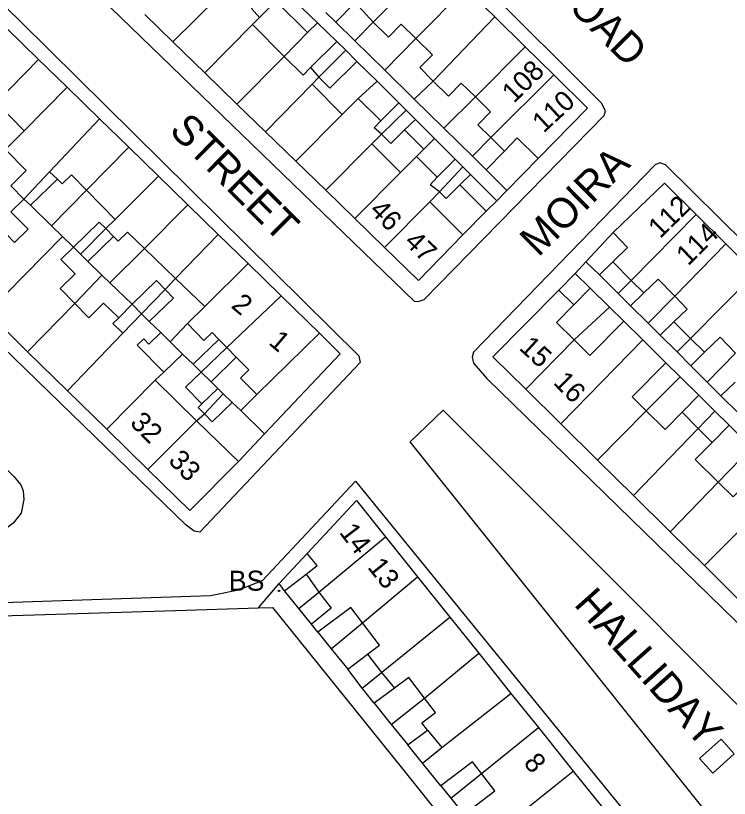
# Model space of a CAD drawing. Extents: x 313394 to 313988, y 234637 to 235057.
# Drawn here: x 313865.6 to 313936.9, y 234882.9 to 234961.1 of the extents above; entities that cross this region are included whole.
import ezdxf

# ---------------------------------------------------------------- set-up
doc = ezdxf.new("R2010")
doc.units = 0
doc.layers.add('OSi_BASEMAP', color=7, linetype='Continuous')

msp = doc.modelspace()

# ---------------------------------------------------------------- linework, layer by layer
at = {"layer": 'OSi_BASEMAP'}
for points in [[(313825.655, 235000), (313866.159, 234960.419), (313899.903, 234927.13), (313900.023, 234926.466), (313883.999, 234909.518), (313883.439, 234909.618), (313882.638, 234910.198), (313849.395, 234942.466), (313808.727, 234982.137), (313808.807, 234982.918), (313824.494, 235000)], [(313835.699, 235000), (313905.405, 234932.573), (313905.805, 234932.554), (313906.425, 234932.754), (313924.39, 234951.127), (313924.51, 234951.567), (313924.129, 234952.347), (313876.356, 235000)], [(313783.899, 234959.821), (313785.016, 234977.03), (313785.416, 234979.211), (313786.016, 234980.67), (313787.256, 234982.173), (313788.657, 234983.093), (313790.238, 234983.674), (313792.258, 234983.915), (313793.919, 234983.675), (313795.38, 234982.975), (313797.141, 234981.554), (313818.016, 234961.469), (313860.565, 234919.938), (313865.489, 234915.036), (313866.129, 234914.236), (313866.369, 234913.633), (313866.43, 234912.776), (313866.17, 234911.415), (313865.39, 234910.414), (313864.549, 234909.794), (313862.569, 234909.313), (313837.036, 234907.867), (313783.899, 234959.821)], [(313901.319, 234960.446), (313907.588, 234966.74)], [(313901.319, 234960.446), (313907.588, 234966.74)], [(313905.574, 234958.801), (313910.544, 234963.833)], [(313905.574, 234958.801), (313910.544, 234963.833)], [(313910.544, 234963.833), (313913.469, 234960.955)], [(313910.544, 234963.833), (313913.469, 234960.955)], [(313881.32, 234958.471), (313885.893, 234962.998)], [(313881.32, 234958.471), (313885.893, 234962.998)], [(313895.758, 234960.36), (313892.558, 234963.474)], [(313889.979, 234960.892), (313889.17, 234961.804), (313890.012, 234962.646)], [(313889.979, 234960.892), (313891.618, 234962.532)], [(313891.618, 234962.532), (313894.761, 234959.391)], [(313897.594, 234960.417), (313899.529, 234962.392)], [(313899.529, 234962.392), (313901.319, 234960.446)], [(313896.583, 234961.408), (313897.594, 234960.417)], [(313878.528, 234961.183), (313881.32, 234958.471)], [(313878.528, 234961.183), (313881.32, 234958.471)], [(313889.273, 234960.185), (313889.979, 234960.892)], [(313907.33, 234954.554), (313913.469, 234960.955)], [(313907.33, 234954.554), (313913.469, 234960.955)], [(313913.469, 234960.955), (313916.505, 234957.969)], [(313913.469, 234960.955), (313916.505, 234957.969)], [(313884.497, 234955.386), (313889.273, 234960.185)], [(313884.497, 234955.386), (313889.273, 234960.185)], [(313892.445, 234957.015), (313889.273, 234960.185)], [(313894.761, 234959.391), (313895.758, 234960.36)], [(313895.758, 234960.36), (313897.682, 234958.501)], [(313899.48, 234958.569), (313897.594, 234960.417)], [(313901.319, 234960.446), (313899.48, 234958.569)], [(313905.574, 234958.801), (313904.118, 234960.229), (313902.855, 234958.94), (313901.319, 234960.446)], [(313864.717, 234959.833), (313867.919, 234956.714)], [(313892.445, 234957.015), (313894.761, 234959.391)], [(313881.32, 234958.471), (313884.497, 234955.386)], [(313881.32, 234958.471), (313884.497, 234955.386)], [(313897.682, 234958.501), (313895.074, 234955.894)], [(313898.58, 234957.627), (313897.682, 234958.501)], [(313899.48, 234958.569), (313902.482, 234955.627)], [(313902.482, 234955.627), (313905.574, 234958.801)], [(313907.33, 234954.554), (313905.967, 234955.89), (313907.232, 234957.178), (313905.574, 234958.801)], [(313895.907, 234954.925), (313898.58, 234957.627)], [(313895.907, 234954.925), (313898.58, 234957.627)], [(313899.7, 234956.515), (313898.58, 234957.627)], [(313911.527, 234952.966), (313916.505, 234957.969)], [(313911.527, 234952.966), (313916.505, 234957.969)], [(313916.505, 234957.969), (313919.35, 234955.171)], [(313916.505, 234957.969), (313919.35, 234955.171)], [(313887.725, 234952.251), (313892.445, 234957.015)], [(313887.725, 234952.251), (313892.445, 234957.015)], [(313895.074, 234955.894), (313894.32, 234955.141), (313892.445, 234957.015)], [(313863.679, 234952.412), (313867.919, 234956.714)], [(313867.919, 234956.714), (313870.775, 234953.929)], [(313895.907, 234954.925), (313896.997, 234953.836), (313899.7, 234956.515)], [(313899.7, 234956.515), (313901.72, 234954.546)], [(313884.497, 234955.386), (313887.725, 234952.251)], [(313884.497, 234955.386), (313887.725, 234952.251)], [(313895.074, 234955.894), (313895.907, 234954.925)], [(313902.482, 234955.627), (313905.433, 234952.735)], [(313913.076, 234948.922), (313919.35, 234955.171)], [(313913.076, 234948.922), (313919.35, 234955.171)], [(313919.35, 234955.171), (313922.729, 234951.847)], [(313919.35, 234955.171), (313922.729, 234951.847)], [(313895.222, 234954.237), (313895.907, 234954.925)], [(313899.839, 234952.824), (313901.72, 234954.546)], [(313901.72, 234954.546), (313903.892, 234952.375)], [(313905.433, 234952.735), (313907.33, 234954.554)], [(313911.527, 234952.966), (313910.12, 234954.345), (313908.858, 234953.057), (313907.33, 234954.554)], [(313866.484, 234949.575), (313870.775, 234953.929)], [(313870.775, 234953.929), (313873.996, 234950.788)], [(313890.587, 234949.471), (313895.222, 234954.237)], [(313890.587, 234949.471), (313895.222, 234954.237)], [(313898.24, 234951.223), (313895.222, 234954.237)], [(313899.839, 234952.824), (313898.24, 234951.223)], [(313902.091, 234950.574), (313899.839, 234952.824)], [(313908.383, 234949.843), (313911.527, 234952.966)], [(313913.076, 234948.922), (313911.778, 234950.195), (313913.041, 234951.483), (313911.527, 234952.966)], [(313863.679, 234952.412), (313866.484, 234949.575)], [(313887.725, 234952.251), (313890.587, 234949.471)], [(313887.725, 234952.251), (313890.587, 234949.471)], [(313903.892, 234952.375), (313902.091, 234950.574)], [(313904.623, 234951.645), (313903.892, 234952.375)], [(313905.433, 234952.735), (313908.383, 234949.843)], [(313902.163, 234949.265), (313904.623, 234951.645)], [(313902.163, 234949.265), (313904.623, 234951.645)], [(313905.543, 234950.726), (313904.623, 234951.645)], [(313922.729, 234951.847), (313917.802, 234946.816)], [(313922.729, 234951.847), (313917.802, 234946.816)], [(313869.005, 234945.486), (313873.996, 234950.788)], [(313869.005, 234945.486), (313873.996, 234950.788)], [(313873.996, 234950.788), (313876.915, 234947.942)], [(313873.996, 234950.788), (313876.915, 234947.942)], [(313893.592, 234946.553), (313898.24, 234951.223)], [(313893.592, 234946.553), (313898.24, 234951.223)], [(313902.163, 234949.265), (313901.439, 234949.881), (313902.091, 234950.574)], [(313904.465, 234949.693), (313905.543, 234950.726)], [(313907.45, 234948.82), (313905.543, 234950.726)], [(313902.163, 234949.265), (313903.1, 234948.328), (313904.465, 234949.693)], [(313904.465, 234949.693), (313906.395, 234947.764)], [(313908.383, 234949.843), (313911.237, 234947.046)], [(313866.484, 234949.575), (313864.608, 234947.72)], [(313890.587, 234949.471), (313893.592, 234946.553)], [(313890.587, 234949.471), (313893.592, 234946.553)], [(313901.182, 234948.283), (313902.163, 234949.265)], [(313911.237, 234947.046), (313913.076, 234948.922)], [(313913.076, 234948.922), (313914.425, 234947.564)], [(313896.587, 234943.645), (313901.182, 234948.283)], [(313896.587, 234943.645), (313901.182, 234948.283)], [(313904.049, 234945.417), (313901.182, 234948.283)], [(313906.395, 234947.764), (313907.45, 234948.82)], [(313907.45, 234948.82), (313909.517, 234946.754)], [(313917.802, 234946.816), (313915.706, 234948.871), (313914.425, 234947.564)], [(313864.608, 234947.72), (313866.68, 234945.624), (313865.125, 234944.087)], [(313872.693, 234943.657), (313876.915, 234947.942)], [(313872.693, 234943.657), (313876.915, 234947.942)], [(313876.915, 234947.942), (313879.873, 234945.057)], [(313876.915, 234947.942), (313879.873, 234945.057)], [(313905.649, 234947.018), (313906.395, 234947.764)], [(313914.425, 234947.564), (313912.604, 234945.706)], [(313905.649, 234947.018), (313904.049, 234945.417)], [(313907.716, 234944.952), (313905.649, 234947.018)], [(313909.517, 234946.754), (313907.716, 234944.952)], [(313910.277, 234945.994), (313909.517, 234946.754)], [(313912.604, 234945.706), (313911.237, 234947.046)], [(313914.663, 234943.625), (313917.802, 234946.816)], [(313914.663, 234943.625), (313917.802, 234946.816)], [(313893.592, 234946.553), (313896.587, 234943.645)], [(313893.592, 234946.553), (313896.587, 234943.645)], [(313907.947, 234943.484), (313910.277, 234945.994)], [(313907.947, 234943.484), (313910.277, 234945.994)], [(313911.047, 234945.225), (313910.277, 234945.994)], [(313951.927, 234925.066), (313930.514, 234946.205), (313929.954, 234946.385), (313929.473, 234946.205), (313911.349, 234927.472), (313911.209, 234926.992), (313911.329, 234926.372), (313912.67, 234924.871)], [(313866.434, 234942.763), (313869.005, 234945.486)], [(313866.434, 234942.763), (313869.005, 234945.486)], [(313869.005, 234945.486), (313869.793, 234944.766)], [(313872.693, 234943.657), (313871.187, 234945.201), (313870.255, 234944.292), (313869.793, 234944.766)], [(313875.544, 234940.736), (313879.873, 234945.057)], [(313875.544, 234940.736), (313879.873, 234945.057)], [(313879.873, 234945.057), (313882.821, 234942.183)], [(313879.873, 234945.057), (313882.821, 234942.183)], [(313899.48, 234940.835), (313904.049, 234945.417)], [(313899.48, 234940.835), (313904.049, 234945.417)], [(313909.979, 234944.182), (313911.047, 234945.225)], [(313913.664, 234942.61), (313911.047, 234945.225)], [(313912.604, 234945.706), (313914.663, 234943.625)], [(313869.793, 234944.766), (313867.096, 234942.148)], [(313907.947, 234943.484), (313907.003, 234944.179), (313907.716, 234944.952)], [(313925.283, 234939.419), (313930.401, 234944.375)], [(313930.401, 234944.375), (313933.579, 234941.227)], [(313865.125, 234944.087), (313866.434, 234942.763)], [(313869.197, 234940.102), (313872.693, 234943.657)], [(313875.544, 234940.736), (313872.693, 234943.657)], [(313896.587, 234943.645), (313899.48, 234940.835)], [(313896.587, 234943.645), (313899.48, 234940.835)], [(313906.966, 234942.502), (313907.947, 234943.484)], [(313907.947, 234943.484), (313908.615, 234942.817), (313909.979, 234944.182)], [(313909.979, 234944.182), (313912.609, 234941.554)], [(313913.664, 234942.61), (313914.663, 234943.625)], [(313913.664, 234942.61), (313914.663, 234943.625)], [(313866.434, 234942.763), (313865.154, 234941.498)], [(313866.434, 234942.763), (313867.096, 234942.148)], [(313866.434, 234942.763), (313867.096, 234942.148)], [(313867.096, 234942.148), (313869.197, 234940.102)], [(313878.488, 234937.825), (313882.821, 234942.183)], [(313878.488, 234937.825), (313882.821, 234942.183)], [(313882.821, 234942.183), (313885.861, 234939.219)], [(313902.454, 234937.946), (313906.966, 234942.502)], [(313902.454, 234937.946), (313906.966, 234942.502)], [(313910.263, 234939.207), (313906.966, 234942.502)], [(313912.609, 234941.554), (313913.664, 234942.61)], [(313912.609, 234941.554), (313913.664, 234942.61)], [(313865.154, 234941.498), (313866.873, 234939.76), (313865.519, 234938.421), (313863.807, 234940.153)], [(313910.263, 234939.207), (313912.609, 234941.554)], [(313910.263, 234939.207), (313912.609, 234941.554)], [(313927.095, 234934.639), (313933.579, 234941.227)], [(313927.095, 234934.639), (313933.579, 234941.227)], [(313933.579, 234941.227), (313936.535, 234938.299)], [(313871.39, 234937.959), (313873.978, 234940.476), (313874.612, 234939.826)], [(313874.612, 234939.826), (313875.544, 234940.736)], [(313899.48, 234940.835), (313902.454, 234937.946)], [(313899.48, 234940.835), (313902.454, 234937.946)], [(313869.197, 234940.102), (313870.293, 234939.023)], [(313872.09, 234937.267), (313874.612, 234939.826)], [(313872.09, 234937.267), (313874.612, 234939.826)], [(313874.612, 234939.826), (313875.388, 234939.031)], [(313862.812, 234931.453), (313870.293, 234939.023)], [(313870.293, 234939.023), (313871.39, 234937.959)], [(313875.388, 234939.031), (313872.831, 234936.545)], [(313878.488, 234937.825), (313876.783, 234939.466), (313875.851, 234938.556), (313875.388, 234939.031)], [(313881.587, 234934.844), (313885.861, 234939.219)], [(313885.861, 234939.219), (313888.829, 234936.324)], [(313905.864, 234934.635), (313910.263, 234939.207)], [(313922.569, 234936.498), (313925.283, 234939.419)], [(313922.569, 234936.498), (313925.283, 234939.419)], [(313925.254, 234936.498), (313926.729, 234937.927), (313925.283, 234939.419)], [(313931.431, 234933.072), (313936.535, 234938.299)], [(313931.431, 234933.072), (313936.535, 234938.299)], [(313936.535, 234938.299), (313939.48, 234935.381)], [(313871.39, 234937.959), (313870.144, 234936.735), (313871.554, 234935.291), (313870.078, 234933.851), (313871.547, 234932.346)], [(313872.09, 234937.267), (313871.39, 234937.959)], [(313872.831, 234936.545), (313872.09, 234937.267)], [(313875.038, 234934.399), (313878.488, 234937.825)], [(313881.587, 234934.844), (313878.488, 234937.825)], [(313902.454, 234937.946), (313905.864, 234934.635)], [(313902.454, 234937.946), (313905.864, 234934.635)], [(313872.831, 234936.545), (313874.229, 234935.187)], [(313921.51, 234935.356), (313922.569, 234936.498)], [(313921.51, 234935.356), (313922.569, 234936.498)], [(313922.569, 234936.498), (313923.919, 234935.205)], [(313923.919, 234935.205), (313925.254, 234936.498)], [(313925.254, 234936.498), (313927.095, 234934.639)], [(313884.51, 234932.032), (313888.829, 234936.324)], [(313888.829, 234936.324), (313892.121, 234933.114)], [(313871.547, 234932.346), (313874.229, 234935.187)], [(313874.229, 234935.187), (313875.038, 234934.399)], [(313880.536, 234933.754), (313881.587, 234934.844)], [(313884.51, 234932.032), (313881.587, 234934.844)], [(313921.51, 234935.356), (313919.862, 234933.687)], [(313921.51, 234935.356), (313919.862, 234933.687)], [(313923.006, 234933.879), (313921.51, 234935.356)], [(313925.799, 234933.332), (313923.919, 234935.205)], [(313933.01, 234928.846), (313939.48, 234935.381)], [(313933.01, 234928.846), (313939.48, 234935.381)], [(313875.038, 234934.399), (313877.248, 234932.27)], [(313877.248, 234932.27), (313879.674, 234934.638), (313880.536, 234933.754)], [(313925.799, 234933.332), (313927.095, 234934.639)], [(313925.799, 234933.332), (313927.095, 234934.639)], [(313927.095, 234934.639), (313928.351, 234933.42)], [(313931.431, 234933.072), (313929.766, 234934.788), (313928.351, 234933.42)], [(313878.18, 234931.316), (313880.536, 234933.754)], [(313878.18, 234931.316), (313880.536, 234933.754)], [(313880.536, 234933.754), (313881.379, 234932.89), (313878.963, 234930.555)], [(313919.862, 234933.687), (313913.28, 234927.022)], [(313919.862, 234933.687), (313913.28, 234927.022)], [(313919.862, 234933.687), (313921.359, 234932.211)], [(313921.359, 234932.211), (313923.006, 234933.879)], [(313923.006, 234933.879), (313924.933, 234931.976)], [(313927.011, 234932.123), (313925.799, 234933.332)], [(313928.351, 234933.42), (313927.011, 234932.123)], [(313886.726, 234927.958), (313892.121, 234933.114)], [(313892.121, 234933.114), (313895.964, 234929.367)], [(313928.769, 234930.386), (313931.431, 234933.072)], [(313931.362, 234930.514), (313932.676, 234931.786), (313931.431, 234933.072)], [(313866.817, 234927.532), (313871.547, 234932.346)], [(313871.547, 234932.346), (313872.931, 234930.927), (313874.406, 234932.367), (313875.916, 234930.929)], [(313875.916, 234930.929), (313877.248, 234932.27)], [(313877.248, 234932.27), (313878.18, 234931.316)], [(313877.248, 234932.27), (313878.18, 234931.316)], [(313882.776, 234930.339), (313884.51, 234932.032)], [(313921.403, 234928.706), (313919.629, 234930.455), (313921.359, 234932.211)], [(313921.403, 234928.706), (313924.933, 234931.976)], [(313924.933, 234931.976), (313926.339, 234930.588)], [(313927.011, 234932.123), (313928.769, 234930.386)], [(313866.817, 234927.532), (313862.812, 234931.453)], [(313876.318, 234929.378), (313878.18, 234931.316)], [(313876.318, 234929.378), (313878.18, 234931.316)], [(313878.18, 234931.316), (313878.963, 234930.555)], [(313878.18, 234931.316), (313878.963, 234930.555)], [(313875.916, 234930.929), (313875.34, 234930.348), (313876.318, 234929.378)], [(313878.963, 234930.555), (313880.113, 234929.443)], [(313881.046, 234928.531), (313882.776, 234930.339)], [(313885.928, 234928.749), (313885.241, 234929.453), (313884.42, 234928.652), (313882.776, 234930.339)], [(313926.339, 234930.588), (313922.961, 234927.167), (313921.403, 234928.706)], [(313928.246, 234928.705), (313926.339, 234930.588)], [(313928.769, 234930.386), (313929.979, 234929.185)], [(313929.979, 234929.185), (313931.362, 234930.514)], [(313931.362, 234930.514), (313933.01, 234928.846)], [(313870.801, 234923.635), (313876.318, 234929.378)], [(313880.113, 234929.443), (313878.936, 234928.283), (313878.408, 234928.824), (313877.767, 234928.198), (313880.405, 234925.495)], [(313880.113, 234929.443), (313881.046, 234928.531)], [(313895.964, 234929.367), (313889.693, 234923.248)], [(313898.022, 234927.329), (313895.964, 234929.367)], [(313883.351, 234926.277), (313885.928, 234928.749)], [(313885.928, 234928.749), (313886.726, 234927.958)], [(313916.552, 234923.791), (313921.403, 234928.706)], [(313916.552, 234923.791), (313921.403, 234928.706)], [(313920.056, 234920.332), (313928.246, 234928.705)], [(313920.056, 234920.332), (313928.246, 234928.705)], [(313930.547, 234926.433), (313928.246, 234928.705)], [(313931.682, 234927.504), (313929.979, 234929.185)], [(313931.682, 234927.504), (313933.01, 234928.846)], [(313931.682, 234927.504), (313933.01, 234928.846)], [(313933.01, 234928.846), (313934.412, 234927.483)], [(313937.517, 234927.375), (313935.96, 234928.982), (313934.412, 234927.483)], [(313881.046, 234928.531), (313882.295, 234927.3)], [(313884.133, 234925.502), (313886.726, 234927.958)], [(313884.133, 234925.502), (313886.726, 234927.958)], [(313886.726, 234927.958), (313887.652, 234926.981)], [(313870.801, 234923.635), (313866.817, 234927.532)], [(313880.405, 234925.495), (313882.295, 234927.3)], [(313882.295, 234927.3), (313883.351, 234926.277)], [(313890.464, 234919.321), (313898.022, 234927.329)], [(313933.033, 234926.132), (313931.682, 234927.504)], [(313934.412, 234927.483), (313933.033, 234926.132)], [(313934.684, 234924.491), (313937.517, 234927.375)], [(313884.133, 234925.502), (313883.351, 234926.277)], [(313887.652, 234926.981), (313885.135, 234924.534)], [(313889.693, 234923.248), (313888.076, 234924.905), (313888.897, 234925.706), (313887.652, 234926.981)], [(313913.28, 234927.022), (313916.552, 234923.791)], [(313913.28, 234927.022), (313916.552, 234923.791)], [(313928.572, 234921.628), (313927.17, 234923.012), (313930.547, 234926.433)], [(313930.547, 234926.433), (313931.971, 234925.027)], [(313880.405, 234925.495), (313879.564, 234924.675)], [(313884.208, 234922.318), (313882.593, 234923.976), (313884.133, 234925.502)], [(313884.133, 234925.502), (313885.135, 234924.534)], [(313884.133, 234925.502), (313885.135, 234924.534)], [(313933.033, 234926.132), (313934.684, 234924.491)], [(313912.67, 234924.871), (313951.927, 234886.632)], [(313928.572, 234921.628), (313931.971, 234925.027)], [(313931.971, 234925.027), (313933.844, 234923.179)], [(313874.735, 234919.785), (313879.564, 234924.675)], [(313879.564, 234924.675), (313883.691, 234920.638)], [(313885.135, 234924.534), (313885.808, 234923.871)], [(313934.684, 234924.491), (313936.049, 234923.133)], [(313936.049, 234923.133), (313937.479, 234924.499)], [(313874.735, 234919.785), (313870.801, 234923.635)], [(313884.208, 234922.318), (313885.808, 234923.871)], [(313884.208, 234922.318), (313885.808, 234923.871)], [(313884.465, 234921.333), (313886.356, 234923.318)], [(313884.465, 234921.333), (313886.356, 234923.318)], [(313885.808, 234923.871), (313886.356, 234923.318)], [(313886.356, 234923.318), (313887.24, 234922.471)], [(313888.097, 234921.66), (313889.693, 234923.248)], [(313916.552, 234923.791), (313920.056, 234920.332)], [(313916.552, 234923.791), (313920.056, 234920.332)], [(313933.844, 234923.179), (313932.189, 234921.504)], [(313935.444, 234921.598), (313933.844, 234923.179)], [(313937.831, 234921.361), (313936.049, 234923.133)], [(313887.24, 234922.471), (313885.25, 234920.529), (313884.465, 234921.333)], [(313887.24, 234922.471), (313888.097, 234921.66)], [(313884.465, 234921.333), (313883.846, 234921.967), (313884.208, 234922.318)], [(313888.097, 234921.66), (313890.464, 234919.321)], [(313905.007, 234918.526), (313908.328, 234921.686)], [(313908.328, 234921.686), (313951.927, 234878.07)], [(313923.721, 234916.713), (313928.572, 234921.628)], [(313923.721, 234916.713), (313928.572, 234921.628)], [(313932.189, 234921.504), (313930.465, 234919.758), (313928.572, 234921.628)], [(313933.781, 234919.873), (313935.444, 234921.598)], [(313933.781, 234919.873), (313935.444, 234921.598)], [(313936.867, 234920.193), (313935.444, 234921.598)], [(313883.691, 234920.638), (313884.465, 234921.333)], [(313932.189, 234921.504), (313933.781, 234919.873)], [(313878.82, 234915.786), (313883.691, 234920.638)], [(313883.691, 234920.638), (313887.859, 234916.561)], [(313920.056, 234920.332), (313923.721, 234916.713)], [(313920.056, 234920.332), (313923.721, 234916.713)], [(313935.165, 234918.47), (313936.867, 234920.193)], [(313936.867, 234920.193), (313939.12, 234917.969)], [(313878.82, 234915.786), (313874.735, 234919.785)], [(313887.859, 234916.561), (313890.464, 234919.321)], [(313927.315, 234913.164), (313933.781, 234919.873)], [(313927.315, 234913.164), (313933.781, 234919.873)], [(313933.781, 234919.873), (313935.165, 234918.47)], [(313951.927, 234872.129), (313946.138, 234867.15), (313905.007, 234918.526)], [(313935.781, 234914.509), (313933.492, 234916.772), (313935.165, 234918.47)], [(313935.781, 234914.509), (313939.12, 234917.969)], [(313887.859, 234916.561), (313883.018, 234911.678)], [(313923.721, 234916.713), (313927.315, 234913.164)], [(313923.721, 234916.713), (313927.315, 234913.164)], [(313940.643, 234916.465), (313937.265, 234913.044), (313935.781, 234914.509)], [(313883.018, 234911.678), (313878.82, 234915.786)], [(313883.114, 234903.129), (313885.081, 234903.195), (313887.882, 234903.774), (313890.263, 234904.677), (313899.565, 234914.603), (313946.26, 234857.285), (313951.927, 234861.757)], [(313930.99, 234909.535), (313935.781, 234914.509)], [(313930.99, 234909.535), (313935.781, 234914.509)], [(313934.393, 234906.175), (313942.665, 234914.469)], [(313934.393, 234906.175), (313942.665, 234914.469)], [(313927.315, 234913.164), (313930.99, 234909.535)], [(313927.315, 234913.164), (313930.99, 234909.535)], [(313894.745, 234907.379), (313899.666, 234912.68)], [(313899.666, 234912.68), (313902.562, 234909.065)], [(313895.903, 234903.533), (313902.562, 234909.065)], [(313902.562, 234909.065), (313905.765, 234905.063)], [(313930.99, 234909.535), (313934.393, 234906.175)], [(313930.99, 234909.535), (313934.393, 234906.175)], [(313891.928, 234904.375), (313894.745, 234907.379)], [(313894.625, 234905.323), (313895.728, 234906.179), (313894.745, 234907.379)], [(313934.393, 234906.175), (313937.917, 234902.696)], [(313934.393, 234906.175), (313937.917, 234902.696)], [(313892.484, 234903.654), (313894.625, 234905.323)], [(313894.625, 234905.323), (313895.903, 234903.533)], [(313889.885, 234901.949), (313891.928, 234904.375)], [(313892.484, 234903.654), (313891.928, 234904.375)], [(313900.251, 234900.468), (313905.765, 234905.063)], [(313905.765, 234905.063), (313908.983, 234901.043)], [(313893.912, 234901.882), (313892.484, 234903.654)], [(313842.63, 234900.279), (313842.42, 234901.025), (313842.62, 234901.765), (313883.114, 234903.129)], [(313893.912, 234901.882), (313895.903, 234903.533)], [(313893.912, 234901.882), (313895.903, 234903.533)], [(313895.903, 234903.533), (313897.142, 234901.941), (313895.157, 234900.321)], [(313842.63, 234900.279), (313857.648, 234900.948), (313881.6, 234901.692)], [(313881.6, 234901.692), (313889.885, 234901.949)], [(313889.885, 234901.949), (313891.259, 234901.992)], [(313891.259, 234901.992), (313904.124, 234886.065)], [(313895.157, 234900.321), (313893.912, 234901.882)], [(313900.251, 234900.468), (313899.086, 234902.006), (313895.805, 234899.519)], [(313897.131, 234897.863), (313900.251, 234900.468)], [(313900.773, 234897.331), (313901.951, 234898.222), (313900.251, 234900.468)], [(313902.166, 234895.505), (313908.983, 234901.043)], [(313908.983, 234901.043), (313911.877, 234897.427)], [(313895.805, 234899.519), (313895.157, 234900.321)], [(313895.805, 234899.519), (313897.131, 234897.863)], [(313897.131, 234897.863), (313898.787, 234895.827)], [(313898.787, 234895.827), (313900.773, 234897.331)], [(313900.773, 234897.331), (313902.166, 234895.505)], [(313906.439, 234892.954), (313911.877, 234897.427)], [(313911.877, 234897.427), (313915.083, 234893.421)], [(313900.224, 234893.928), (313898.787, 234895.827)], [(313900.224, 234893.928), (313902.166, 234895.505)], [(313900.224, 234893.928), (313902.166, 234895.505)], [(313902.166, 234895.505), (313903.467, 234893.947)], [(313906.439, 234892.954), (313904.878, 234895.015), (313903.467, 234893.947)], [(313901.427, 234892.43), (313900.224, 234893.928)], [(313903.467, 234893.947), (313901.427, 234892.43)], [(313908.188, 234888.001), (313915.083, 234893.421)], [(313915.083, 234893.421), (313917.819, 234890.003)], [(313903.119, 234890.304), (313906.439, 234892.954)], [(313906.735, 234889.74), (313906.179, 234890.475), (313907.537, 234891.503), (313906.439, 234892.954)], [(313901.427, 234892.43), (313903.119, 234890.304)], [(313903.119, 234890.304), (313904.796, 234888.292)], [(313904.796, 234888.292), (313906.735, 234889.74)], [(313906.735, 234889.74), (313908.188, 234888.001)], [(313912.144, 234885.416), (313917.819, 234890.003)], [(313917.819, 234890.003), (313921.297, 234885.658)], [(313933.924, 234886.935), (313936.062, 234888.837), (313937.367, 234887.371), (313935.228, 234885.469), (313933.924, 234886.935)], [(313906.237, 234886.462), (313904.796, 234888.292)], [(313906.237, 234886.462), (313908.188, 234888.001)], [(313906.237, 234886.462), (313908.188, 234888.001)], [(313908.082, 234884.195), (313906.237, 234886.462)], [(313912.144, 234885.416), (313911.258, 234886.586), (313908.082, 234884.195)], [(313904.124, 234886.065), (313935.718, 234846.558)], [(313914.31, 234880.067), (313921.297, 234885.658)], [(313921.297, 234885.658), (313924.349, 234881.845)], [(313909.063, 234882.946), (313912.144, 234885.416)], [(313910.362, 234881.337), (313913.458, 234883.68), (313912.144, 234885.416)], [(313908.082, 234884.195), (313909.063, 234882.946)], [(313909.063, 234882.946), (313910.362, 234881.337)]]:
    msp.add_lwpolyline(points, dxfattribs=at)
msp.add_circle((313891.924, 234903.654), 0.0752, dxfattribs=at)

# ---------------------------------------------------------------- texts
for s, height, rotation, p in [('ROAD', 3, 314.90956, (313918.634, 234963.99)), ('108 ', 2, 44.8192, (313915.385, 234952.265)), ('110 ', 2, 42.72153, (313918.347, 234949.304)), ('STREET', 3, 315.0122, (313880.848, 234949.506)), ('STREET', 3, 315.0122, (313880.848, 234949.506)), ('MOIRA ', 3, 44.63289, (313917.805, 234936.9)), ('MOIRA ', 3, 44.63289, (313917.805, 234936.9)), ('112 ', 2, 44.39161, (313929.975, 234938.762)), ('46', 2, 314.22732, (313900.856, 234941.553)), ('114 ', 2, 44.53862, (313932.777, 234936.041)), ('47', 2, 315.81157, (313904.331, 234938.377)), ('2 ', 2, 319.9113, (313887.047, 234932.007)), ('1 ', 2, 319.53689, (313890.794, 234928.338)), ('15', 2, 317.47496, (313915.805, 234927.816)), ('16', 2, 314.73805, (313919.214, 234924.378)), ('32', 2, 315.22673, (313876.943, 234920.327)), ('33', 2, 313.95515, (313880.777, 234916.573)), ('14', 2, 307.55509, (313897.866, 234909.481)), ('13', 2, 308.57051, (313900.688, 234905.999)), ('BS', 2, 360, (313886.897, 234903.672)), ('HALLIDAY', 3, 311.80088, (313921.279, 234902.262)), ('HALLIDAY', 3, 311.80088, (313921.279, 234902.262)), ('8 ', 2, 310.00827, (313916.26, 234886.433))]:
    msp.add_text(s, height=height, rotation=rotation, dxfattribs=at).set_placement(p)

doc.saveas('drawing.dxf')
